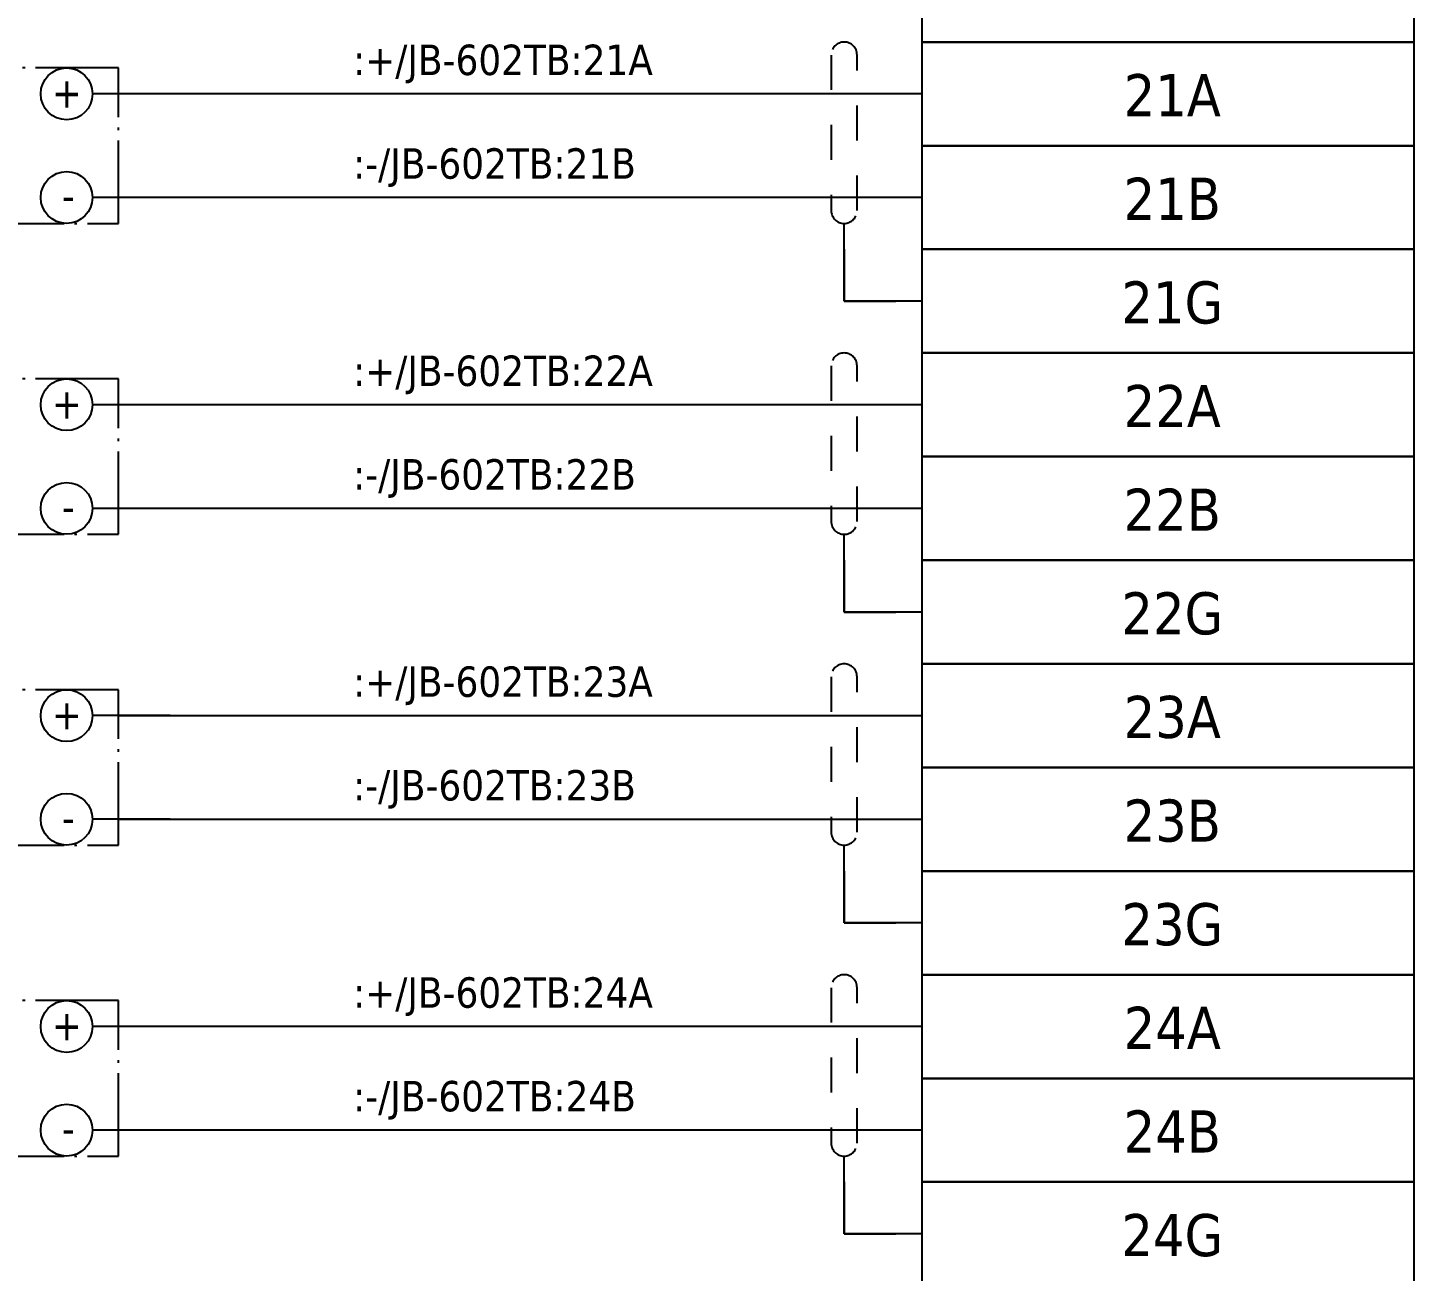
# Model space of a CAD drawing. Header units: millimetres. Extents: x 0 to 1792788, y -13 to 262234.
# Drawn here: x 37.5 to 91, y 151.6 to 199.6 of the extents above; entities that cross this region are included whole.
import ezdxf
from ezdxf.enums import TextEntityAlignment as Align

# ---------------------------------------------------------------- set-up
doc = ezdxf.new("R2010")
doc.units = ezdxf.units.MM
doc.linetypes.add('EPL_DASH', pattern=[1, 0.5, -0.5])
doc.linetypes.add('EPL_DASHDOT', pattern=[1, 0.8, -0.1, 0, -0.1])
for name, color, linetype, lineweight in [('EPLAN300', 5, 'Continuous', 25), ('EPLAN302', 5, 'Continuous', 25), ('EPLAN307', 134, 'EPL_DASHDOT', 25), ('EPLAN311', 7, 'Continuous', 25), ('EPLAN314', 5, 'EPL_DASH', 25), ('EPLAN400', 5, 'Continuous', 35), ('EPLAN405', 7, 'Continuous', 25), ('EPLAN421', 5, 'Continuous', 35), ('EPLAN433', 251, 'Continuous', 35), ('EPLAN500', 7, 'Continuous', 35), ('EPLAN501', 7, 'Continuous', 35), ('EPLAN502', 7, 'Continuous', 35), ('EPLAN503', 7, 'Continuous', 35), ('EPLAN504', 7, 'Continuous', 35), ('EPLAN546', 1, 'Continuous', 25)]:
    doc.layers.add(name, color=color, linetype=linetype, lineweight=lineweight)
doc.styles.add('Tahoma', font='')
doc.styles.get('Tahoma').set_extended_font_data('Tahoma')

# ---------------------------------------------------------------- blocks, each defined once
blk = doc.blocks.new('EPLSYM_LibrarySPECIAL_en_US_Symbol427_Variant5_Placement1_6')
at = {"layer": 'EPLAN421', "color": 5, "style": 'Tahoma'}
for tag, p in [('17_20029[1]', (-0.9525, 3.335)), ('17_20029[2]', (20.0025, 3.335))]:
    blk.add_attdef(tag, text='', height=1.1739, dxfattribs=at).set_placement(p, align=Align.BOTTOM_RIGHT)
at = {"layer": 'EPLAN433', "color": 251, "style": 'Tahoma'}
blk.add_attdef('17_20406_1', text='', height=1.6254, dxfattribs=at).set_placement((0.9525, 1.5875), align=Align.BOTTOM_RIGHT)
blk.add_attdef('17_20406', text='', height=1.6254, dxfattribs=at).set_placement((0.9525, 1.5875), align=Align.BOTTOM_LEFT)
blk = doc.blocks.new('EPLSYM_LibrarySPECIAL_en_US_Symbol427_Variant5_Placement1_7')
at = {"layer": 'EPLAN421', "color": 5, "style": 'Tahoma'}
for tag, p in [('17_20029[1]', (-0.9525, 3.335)), ('17_20029[2]', (20.0025, 3.335))]:
    blk.add_attdef(tag, text='', height=1.1739, dxfattribs=at).set_placement(p, align=Align.BOTTOM_RIGHT)
at = {"layer": 'EPLAN433', "color": 251, "style": 'Tahoma'}
blk.add_attdef('17_20406_1', text='', height=1.6254, dxfattribs=at).set_placement((0.9525, 1.5875), align=Align.BOTTOM_RIGHT)
blk.add_attdef('17_20406', text='', height=1.6254, dxfattribs=at).set_placement((0.9525, 1.5875), align=Align.BOTTOM_LEFT)
blk = doc.blocks.new('EPLSYM_LibrarySPECIAL_en_US_Symbol427_Variant5_Placement1_8')
at = {"layer": 'EPLAN421', "color": 5, "style": 'Tahoma'}
for tag, p in [('17_20029[1]', (-0.9525, 3.335)), ('17_20029[2]', (20.0025, 3.335))]:
    blk.add_attdef(tag, text='', height=1.1739, dxfattribs=at).set_placement(p, align=Align.BOTTOM_RIGHT)
at = {"layer": 'EPLAN433', "color": 251, "style": 'Tahoma'}
blk.add_attdef('17_20406_1', text='', height=1.6254, dxfattribs=at).set_placement((0.9525, 1.5875), align=Align.BOTTOM_RIGHT)
blk.add_attdef('17_20406', text='', height=1.6254, dxfattribs=at).set_placement((0.9525, 1.5875), align=Align.BOTTOM_LEFT)
blk = doc.blocks.new('EPLSYM_LibrarySPECIAL_en_US_Symbol427_Variant5_Placement1_9')
at = {"layer": 'EPLAN421', "color": 5, "style": 'Tahoma'}
for tag, p in [('17_20029[1]', (-0.9525, 3.335)), ('17_20029[2]', (20.0025, 3.335))]:
    blk.add_attdef(tag, text='', height=1.1739, dxfattribs=at).set_placement(p, align=Align.BOTTOM_RIGHT)
at = {"layer": 'EPLAN433', "color": 251, "style": 'Tahoma'}
blk.add_attdef('17_20406_1', text='', height=1.6254, dxfattribs=at).set_placement((0.9525, 1.5875), align=Align.BOTTOM_RIGHT)
blk.add_attdef('17_20406', text='', height=1.6254, dxfattribs=at).set_placement((0.9525, 1.5875), align=Align.BOTTOM_LEFT)
blk = doc.blocks.new('EPLSYM_LibrarySPECIAL_Symbol2_Variant0_Placement1_3')
at = {"layer": 'EPLAN307', "lineweight": 25, "ltscale": 4}
blk.add_lwpolyline([(0, -6), (34, -6), (34, 0), (0, 0)], close=True, dxfattribs=at)
at = {"layer": 'EPLAN400', "color": 5, "style": 'Tahoma'}
blk.add_attdef('88_20010', text='', height=2.2575, dxfattribs=at).set_placement((-1.5, -0.9515), align=Align.TOP_RIGHT)
at = {"layer": 'EPLAN500', "color": 7, "style": 'Tahoma'}
blk.add_attdef('88_20027', text='', height=1.6254, dxfattribs=at).set_placement((-1.5, -4.57508), align=Align.TOP_RIGHT)
at = {"layer": 'EPLAN501', "color": 7, "style": 'Tahoma'}
blk.add_attdef('88_20011', text='', height=1.6254, dxfattribs=at).set_placement((-1.5, -9.97508), align=Align.TOP_RIGHT)
at = {"layer": 'EPLAN502', "color": 7, "style": 'Tahoma'}
blk.add_attdef('88_20025', text='', height=1.6254, dxfattribs=at).set_placement((-1.5, -12.67508), align=Align.TOP_RIGHT)
at = {"layer": 'EPLAN503', "color": 7, "style": 'Tahoma'}
blk.add_attdef('88_20024', text='', height=1.6254, dxfattribs=at).set_placement((-1.5, -15.37508), align=Align.TOP_RIGHT)
at = {"layer": 'EPLAN504', "color": 7, "style": 'Tahoma'}
blk.add_attdef('88_20901[1]', text='', height=1.6254, dxfattribs=at).set_placement((-1.5, -7.27508), align=Align.TOP_RIGHT)
blk = doc.blocks.new('EPLSYM_LibrarySPECIAL_Symbol17_Variant3_Placement1')
at = {"layer": 'EPLAN302', "lineweight": 25, "ltscale": 4}
blk.add_line((4, 0), (1, 0), dxfattribs=at)
blk.add_circle((0, 0), 1, dxfattribs=at)
at = {"layer": 'EPLAN421', "color": 5, "style": 'Tahoma'}
blk.add_attdef('17_20039', text='', height=1.174, dxfattribs=at).set_placement((3, 1), align=Align.BOTTOM_RIGHT)
blk = doc.blocks.new('EPLSYM_LibrarySPECIAL_Symbol2_Variant0_Placement1_4')
at = {"layer": 'EPLAN307', "lineweight": 25, "ltscale": 4}
blk.add_lwpolyline([(0, -6), (34, -6), (34, 0), (0, 0)], close=True, dxfattribs=at)
at = {"layer": 'EPLAN400', "color": 5, "style": 'Tahoma'}
blk.add_attdef('88_20010', text='', height=2.2575, dxfattribs=at).set_placement((-1.5, -0.9515), align=Align.TOP_RIGHT)
at = {"layer": 'EPLAN500', "color": 7, "style": 'Tahoma'}
blk.add_attdef('88_20027', text='', height=1.6254, dxfattribs=at).set_placement((-1.5, -4.57508), align=Align.TOP_RIGHT)
at = {"layer": 'EPLAN501', "color": 7, "style": 'Tahoma'}
blk.add_attdef('88_20011', text='', height=1.6254, dxfattribs=at).set_placement((-1.5, -9.97508), align=Align.TOP_RIGHT)
at = {"layer": 'EPLAN502', "color": 7, "style": 'Tahoma'}
blk.add_attdef('88_20025', text='', height=1.6254, dxfattribs=at).set_placement((-1.5, -12.67508), align=Align.TOP_RIGHT)
at = {"layer": 'EPLAN503', "color": 7, "style": 'Tahoma'}
blk.add_attdef('88_20024', text='', height=1.6254, dxfattribs=at).set_placement((-1.5, -15.37508), align=Align.TOP_RIGHT)
at = {"layer": 'EPLAN504', "color": 7, "style": 'Tahoma'}
blk.add_attdef('88_20901[1]', text='', height=1.6254, dxfattribs=at).set_placement((-1.5, -7.27508), align=Align.TOP_RIGHT)
blk = doc.blocks.new('EPLSYM_LibrarySPECIAL_Symbol2_Variant0_Placement1_5')
at = {"layer": 'EPLAN307', "lineweight": 25, "ltscale": 4}
blk.add_lwpolyline([(0, -6), (34, -6), (34, 0), (0, 0)], close=True, dxfattribs=at)
at = {"layer": 'EPLAN400', "color": 5, "style": 'Tahoma'}
blk.add_attdef('88_20010', text='', height=2.2575, dxfattribs=at).set_placement((-1.5, -0.9515), align=Align.TOP_RIGHT)
at = {"layer": 'EPLAN500', "color": 7, "style": 'Tahoma'}
blk.add_attdef('88_20027', text='', height=1.6254, dxfattribs=at).set_placement((-1.5, -4.57508), align=Align.TOP_RIGHT)
at = {"layer": 'EPLAN501', "color": 7, "style": 'Tahoma'}
blk.add_attdef('88_20011', text='', height=1.6254, dxfattribs=at).set_placement((-1.5, -9.97508), align=Align.TOP_RIGHT)
at = {"layer": 'EPLAN502', "color": 7, "style": 'Tahoma'}
blk.add_attdef('88_20025', text='', height=1.6254, dxfattribs=at).set_placement((-1.5, -12.67508), align=Align.TOP_RIGHT)
at = {"layer": 'EPLAN503', "color": 7, "style": 'Tahoma'}
blk.add_attdef('88_20024', text='', height=1.6254, dxfattribs=at).set_placement((-1.5, -15.37508), align=Align.TOP_RIGHT)
at = {"layer": 'EPLAN504', "color": 7, "style": 'Tahoma'}
blk.add_attdef('88_20901[1]', text='', height=1.6254, dxfattribs=at).set_placement((-1.5, -7.27508), align=Align.TOP_RIGHT)
blk = doc.blocks.new('EPLSYM_LibrarySPECIAL_en_US_Symbol427_Variant5_Placement1_12')
at = {"layer": 'EPLAN421', "color": 5, "style": 'Tahoma'}
for tag, p in [('17_20029[1]', (-0.9525, 3.335)), ('17_20029[2]', (20.0025, 3.335))]:
    blk.add_attdef(tag, text='', height=1.1739, dxfattribs=at).set_placement(p, align=Align.BOTTOM_RIGHT)
at = {"layer": 'EPLAN433', "color": 251, "style": 'Tahoma'}
blk.add_attdef('17_20406_1', text='', height=1.6254, dxfattribs=at).set_placement((0.9525, 1.5875), align=Align.BOTTOM_RIGHT)
blk.add_attdef('17_20406', text='', height=1.6254, dxfattribs=at).set_placement((0.9525, 1.5875), align=Align.BOTTOM_LEFT)
blk = doc.blocks.new('EPLSYM_LibrarySPECIAL_en_US_Symbol427_Variant5_Placement1_13')
at = {"layer": 'EPLAN421', "color": 5, "style": 'Tahoma'}
for tag, p in [('17_20029[1]', (-0.9525, 3.335)), ('17_20029[2]', (20.0025, 3.335))]:
    blk.add_attdef(tag, text='', height=1.1739, dxfattribs=at).set_placement(p, align=Align.BOTTOM_RIGHT)
at = {"layer": 'EPLAN433', "color": 251, "style": 'Tahoma'}
blk.add_attdef('17_20406_1', text='', height=1.6254, dxfattribs=at).set_placement((0.9525, 1.5875), align=Align.BOTTOM_RIGHT)
blk.add_attdef('17_20406', text='', height=1.6254, dxfattribs=at).set_placement((0.9525, 1.5875), align=Align.BOTTOM_LEFT)
blk = doc.blocks.new('EPLSYM_LibrarySPECIAL_en_US_Symbol427_Variant5_Placement1_14')
at = {"layer": 'EPLAN421', "color": 5, "style": 'Tahoma'}
for tag, p in [('17_20029[1]', (-0.9525, 3.335)), ('17_20029[2]', (20.0025, 3.335))]:
    blk.add_attdef(tag, text='', height=1.1739, dxfattribs=at).set_placement(p, align=Align.BOTTOM_RIGHT)
at = {"layer": 'EPLAN433', "color": 251, "style": 'Tahoma'}
blk.add_attdef('17_20406_1', text='', height=1.6254, dxfattribs=at).set_placement((0.9525, 1.5875), align=Align.BOTTOM_RIGHT)
blk.add_attdef('17_20406', text='', height=1.6254, dxfattribs=at).set_placement((0.9525, 1.5875), align=Align.BOTTOM_LEFT)
blk = doc.blocks.new('EPLSYM_LibrarySPECIAL_en_US_Symbol427_Variant5_Placement1_15')
at = {"layer": 'EPLAN421', "color": 5, "style": 'Tahoma'}
for tag, p in [('17_20029[1]', (-0.9525, 3.335)), ('17_20029[2]', (20.0025, 3.335))]:
    blk.add_attdef(tag, text='', height=1.1739, dxfattribs=at).set_placement(p, align=Align.BOTTOM_RIGHT)
at = {"layer": 'EPLAN433', "color": 251, "style": 'Tahoma'}
blk.add_attdef('17_20406_1', text='', height=1.6254, dxfattribs=at).set_placement((0.9525, 1.5875), align=Align.BOTTOM_RIGHT)
blk.add_attdef('17_20406', text='', height=1.6254, dxfattribs=at).set_placement((0.9525, 1.5875), align=Align.BOTTOM_LEFT)
blk = doc.blocks.new('EPLSYM_LibrarySPECIAL_Symbol2_Variant0_Placement1_6')
at = {"layer": 'EPLAN307', "lineweight": 25, "ltscale": 4}
blk.add_lwpolyline([(0, -6), (34, -6), (34, 0), (0, 0)], close=True, dxfattribs=at)
at = {"layer": 'EPLAN400', "color": 5, "style": 'Tahoma'}
blk.add_attdef('88_20010', text='', height=2.2575, dxfattribs=at).set_placement((-1.5, -0.9515), align=Align.TOP_RIGHT)
at = {"layer": 'EPLAN500', "color": 7, "style": 'Tahoma'}
blk.add_attdef('88_20027', text='', height=1.6254, dxfattribs=at).set_placement((-1.5, -4.57508), align=Align.TOP_RIGHT)
at = {"layer": 'EPLAN501', "color": 7, "style": 'Tahoma'}
blk.add_attdef('88_20011', text='', height=1.6254, dxfattribs=at).set_placement((-1.5, -9.97508), align=Align.TOP_RIGHT)
at = {"layer": 'EPLAN502', "color": 7, "style": 'Tahoma'}
blk.add_attdef('88_20025', text='', height=1.6254, dxfattribs=at).set_placement((-1.5, -12.67508), align=Align.TOP_RIGHT)
at = {"layer": 'EPLAN503', "color": 7, "style": 'Tahoma'}
blk.add_attdef('88_20024', text='', height=1.6254, dxfattribs=at).set_placement((-1.5, -15.37508), align=Align.TOP_RIGHT)
at = {"layer": 'EPLAN504', "color": 7, "style": 'Tahoma'}
blk.add_attdef('88_20901[1]', text='', height=1.6254, dxfattribs=at).set_placement((-1.5, -7.27508), align=Align.TOP_RIGHT)
blk = doc.blocks.new('EPLSYM_LibrarySPECIAL_en_US_Symbol427_Variant5_Placement1_74')
at = {"layer": 'EPLAN421', "color": 5, "style": 'Tahoma'}
for tag, p in [('17_20029[1]', (-0.9525, 3.335)), ('17_20029[2]', (20.0025, 3.335))]:
    blk.add_attdef(tag, text='', height=1.1739, dxfattribs=at).set_placement(p, align=Align.BOTTOM_RIGHT)
at = {"layer": 'EPLAN433', "color": 251, "style": 'Tahoma'}
blk.add_attdef('17_20406_1', text='', height=1.6254, dxfattribs=at).set_placement((0.9525, 1.5875), align=Align.BOTTOM_RIGHT)
blk.add_attdef('17_20406', text='', height=1.6254, dxfattribs=at).set_placement((0.9525, 1.5875), align=Align.BOTTOM_LEFT)
blk = doc.blocks.new('EPLSYM_LibrarySPECIAL_en_US_Symbol427_Variant5_Placement1_75')
at = {"layer": 'EPLAN421', "color": 5, "style": 'Tahoma'}
for tag, p in [('17_20029[1]', (-0.9525, 3.335)), ('17_20029[2]', (20.0025, 3.335))]:
    blk.add_attdef(tag, text='', height=1.1739, dxfattribs=at).set_placement(p, align=Align.BOTTOM_RIGHT)
at = {"layer": 'EPLAN433', "color": 251, "style": 'Tahoma'}
blk.add_attdef('17_20406_1', text='', height=1.6254, dxfattribs=at).set_placement((0.9525, 1.5875), align=Align.BOTTOM_RIGHT)
blk.add_attdef('17_20406', text='', height=1.6254, dxfattribs=at).set_placement((0.9525, 1.5875), align=Align.BOTTOM_LEFT)
blk = doc.blocks.new('EPLSYM_LibrarySPECIAL_en_US_Symbol427_Variant5_Placement1_76')
at = {"layer": 'EPLAN421', "color": 5, "style": 'Tahoma'}
for tag, p in [('17_20029[1]', (-0.9525, 3.335)), ('17_20029[2]', (20.0025, 3.335))]:
    blk.add_attdef(tag, text='', height=1.1739, dxfattribs=at).set_placement(p, align=Align.BOTTOM_RIGHT)
at = {"layer": 'EPLAN433', "color": 251, "style": 'Tahoma'}
blk.add_attdef('17_20406_1', text='', height=1.6254, dxfattribs=at).set_placement((0.9525, 1.5875), align=Align.BOTTOM_RIGHT)
blk.add_attdef('17_20406', text='', height=1.6254, dxfattribs=at).set_placement((0.9525, 1.5875), align=Align.BOTTOM_LEFT)
blk = doc.blocks.new('EPLSYM_LibrarySPECIAL_en_US_Symbol427_Variant5_Placement1_77')
at = {"layer": 'EPLAN421', "color": 5, "style": 'Tahoma'}
for tag, p in [('17_20029[1]', (-0.9525, 3.335)), ('17_20029[2]', (20.0025, 3.335))]:
    blk.add_attdef(tag, text='', height=1.1739, dxfattribs=at).set_placement(p, align=Align.BOTTOM_RIGHT)
at = {"layer": 'EPLAN433', "color": 251, "style": 'Tahoma'}
blk.add_attdef('17_20406_1', text='', height=1.6254, dxfattribs=at).set_placement((0.9525, 1.5875), align=Align.BOTTOM_RIGHT)
blk.add_attdef('17_20406', text='', height=1.6254, dxfattribs=at).set_placement((0.9525, 1.5875), align=Align.BOTTOM_LEFT)
blk = doc.blocks.new('EPLSYM_LibrarySPECIAL_Symbol5_Variant1_Placement1_4')
at = {"layer": 'EPLAN314', "ltscale": 2.7}
for p, q in [((-0.5, 6.5), (-0.5, 0.5)), ((0.5, 0.5), (0.5, 6.5))]:
    blk.add_line(p, q, dxfattribs=at)
for centre, start, end in [((0, 6.5), 0, 180), ((0, 0.5), 180, 0)]:
    blk.add_arc(centre, 0.5, start, end, dxfattribs=at)
blk = doc.blocks.new('EPLSYM_LibrarySPECIAL_Symbol5_Variant1_Placement1_5')
at = {"layer": 'EPLAN314', "ltscale": 2.7}
for p, q in [((-0.5, 6.5), (-0.5, 0.5)), ((0.5, 0.5), (0.5, 6.5))]:
    blk.add_line(p, q, dxfattribs=at)
for centre, start, end in [((0, 6.5), 0, 180), ((0, 0.5), 180, 0)]:
    blk.add_arc(centre, 0.5, start, end, dxfattribs=at)
blk = doc.blocks.new('EPLSYM_LibrarySPECIAL_Symbol5_Variant1_Placement1_6')
at = {"layer": 'EPLAN314', "ltscale": 2.7}
for p, q in [((-0.5, 6.5), (-0.5, 0.5)), ((0.5, 0.5), (0.5, 6.5))]:
    blk.add_line(p, q, dxfattribs=at)
for centre, start, end in [((0, 6.5), 0, 180), ((0, 0.5), 180, 0)]:
    blk.add_arc(centre, 0.5, start, end, dxfattribs=at)
blk = doc.blocks.new('EPLSYM_LibrarySPECIAL_Symbol5_Variant1_Placement1_7')
at = {"layer": 'EPLAN314', "ltscale": 2.7}
for p, q in [((-0.5, 6.5), (-0.5, 0.5)), ((0.5, 0.5), (0.5, 6.5))]:
    blk.add_line(p, q, dxfattribs=at)
for centre, start, end in [((0, 6.5), 0, 180), ((0, 0.5), 180, 0)]:
    blk.add_arc(centre, 0.5, start, end, dxfattribs=at)
blk = doc.blocks.new('EPLSYM_LibrarySPECIAL_Symbol308_Variant0_Placement0')
at = {"layer": 'EPLAN405', "color": 7, "style": 'Tahoma'}
for tag, p in [('17_31011', (1.5, 6.35)), ('17_31002', (1.5, 0.5))]:
    blk.add_attdef(tag, text='', height=1.174, dxfattribs=at).set_placement(p, align=Align.BOTTOM_LEFT)
for tag, p in [('17_31004', (1.5, 4.4)), ('17_31003', (1.5, 2.45))]:
    blk.add_attdef(tag, p, '', height=1.174, dxfattribs=at)

msp = doc.modelspace()

# ---------------------------------------------------------------- linework, layer by layer
at = {"layer": 'EPLAN300', "lineweight": 25, "ltscale": 4}
for points in [[(72, 199), (91, 199), (91, 203), (72, 203)], [(72, 195), (91, 195), (91, 199), (72, 199)], [(72, 191), (91, 191), (91, 195), (72, 195)], [(72, 187), (91, 187), (91, 191), (72, 191)], [(72, 183), (91, 183), (91, 187), (72, 187)], [(72, 179), (91, 179), (91, 183), (72, 183)], [(72, 175), (91, 175), (91, 179), (72, 179)], [(72, 171), (91, 171), (91, 175), (72, 175)], [(72, 167), (91, 167), (91, 171), (72, 171)], [(72, 163), (91, 163), (91, 167), (72, 167)], [(72, 159), (91, 159), (91, 163), (72, 163)], [(72, 155), (91, 155), (91, 159), (72, 159)], [(72, 151), (91, 151), (91, 155), (72, 155)]]:
    msp.add_lwpolyline(points, close=True, dxfattribs=at)
at = {"layer": 'EPLAN311', "ltscale": 4}
for p, q in [((72, 197), (41, 197)), ((72, 193), (41, 193)), ((72, 185), (41, 185)), ((72, 181), (41, 181)), ((41, 173), (72, 173)), ((41, 169), (72, 169)), ((72, 161), (41, 161)), ((72, 157), (41, 157))]:
    msp.add_line(p, q, dxfattribs=at)
at = {"layer": 'EPLAN311', "color": 1, "linetype": 'Continuous', "lineweight": 25, "ltscale": 4}
for p, q in [((69, 191), (69, 189)), ((69, 189), (71, 189)), ((69, 179), (69, 177)), ((69, 177), (71, 177)), ((69, 167), (69, 165)), ((69, 165), (71, 165)), ((69, 155), (69, 153)), ((69, 153), (71, 153))]:
    msp.add_line(p, q, dxfattribs=at)
at = {"layer": 'EPLAN546', "ltscale": 4}
for p, q in [((69, 189), (69, 192)), ((72, 189), (69, 189)), ((69, 177), (69, 180)), ((72, 177), (69, 177)), ((69, 165), (69, 168)), ((72, 165), (69, 165)), ((69, 153), (69, 156)), ((72, 153), (69, 153))]:
    msp.add_line(p, q, dxfattribs=at)

# ---------------------------------------------------------------- block references
ref = msp.add_blockref('EPLSYM_LibrarySPECIAL_Symbol308_Variant0_Placement0', (50, 197))
ref.add_attrib('17_31011', ':+/JB-602TB:21A', dxfattribs={"layer": 'EPLAN405', "color": 7, "height": 1.1739, "style": 'Tahoma'}).set_placement((50.055, 197.374), align=Align.BOTTOM_LEFT)
for name, p in [('EPLSYM_LibrarySPECIAL_Symbol5_Variant1_Placement1_4', (69, 192)), ('EPLSYM_LibrarySPECIAL_Symbol2_Variant0_Placement1_3', (7, 198)), ('EPLSYM_LibrarySPECIAL_Symbol5_Variant1_Placement1_5', (69, 180)), ('EPLSYM_LibrarySPECIAL_Symbol2_Variant0_Placement1_4', (7, 186)), ('EPLSYM_LibrarySPECIAL_Symbol5_Variant1_Placement1_6', (69, 168)), ('EPLSYM_LibrarySPECIAL_Symbol2_Variant0_Placement1_5', (7, 174)), ('EPLSYM_LibrarySPECIAL_Symbol5_Variant1_Placement1_7', (69, 156)), ('EPLSYM_LibrarySPECIAL_Symbol2_Variant0_Placement1_6', (7, 162))]:
    msp.add_blockref(name, p)
ref = msp.add_blockref('EPLSYM_LibrarySPECIAL_Symbol17_Variant3_Placement1', (39, 197))
ref.add_attrib('17_20039', '+', dxfattribs={"layer": 'EPLAN421', "color": 5, "height": 1.174, "style": 'Tahoma'}).set_placement((39.591, 196.117), align=Align.BOTTOM_RIGHT)
ref = msp.add_blockref('EPLSYM_LibrarySPECIAL_en_US_Symbol427_Variant5_Placement1_6', (72, 197))
ref.add_attrib('17_20011', '21A', dxfattribs={"layer": 'EPLAN501', "color": 7, "height": 1.6254, "style": 'Tahoma'}).set_placement((81.661, 195.65), align=Align.BOTTOM_CENTER)
ref = msp.add_blockref('EPLSYM_LibrarySPECIAL_Symbol308_Variant0_Placement0', (50, 193))
ref.add_attrib('17_31011', ':-/JB-602TB:21B', dxfattribs={"layer": 'EPLAN405', "color": 7, "height": 1.1739, "style": 'Tahoma'}).set_placement((50.055, 193.374), align=Align.BOTTOM_LEFT)
ref = msp.add_blockref('EPLSYM_LibrarySPECIAL_Symbol17_Variant3_Placement1', (39, 193))
ref.add_attrib('17_20039', '-', dxfattribs={"layer": 'EPLAN421', "color": 5, "height": 1.174, "style": 'Tahoma'}).set_placement((39.316, 192.132), align=Align.BOTTOM_RIGHT)
ref = msp.add_blockref('EPLSYM_LibrarySPECIAL_en_US_Symbol427_Variant5_Placement1_7', (72, 193))
ref.add_attrib('17_20011', '21B', dxfattribs={"layer": 'EPLAN501', "color": 7, "height": 1.6254, "style": 'Tahoma'}).set_placement((81.661, 191.65), align=Align.BOTTOM_CENTER)
ref = msp.add_blockref('EPLSYM_LibrarySPECIAL_en_US_Symbol427_Variant5_Placement1_74', (72, 189))
ref.add_attrib('17_20011', '21G', dxfattribs={"layer": 'EPLAN501', "color": 7, "height": 1.6254, "style": 'Tahoma'}).set_placement((81.661, 187.65), align=Align.BOTTOM_CENTER)
ref = msp.add_blockref('EPLSYM_LibrarySPECIAL_Symbol308_Variant0_Placement0', (50, 185))
ref.add_attrib('17_31011', ':+/JB-602TB:22A', dxfattribs={"layer": 'EPLAN405', "color": 7, "height": 1.1739, "style": 'Tahoma'}).set_placement((50.055, 185.374), align=Align.BOTTOM_LEFT)
ref = msp.add_blockref('EPLSYM_LibrarySPECIAL_Symbol17_Variant3_Placement1', (39, 185))
ref.add_attrib('17_20039', '+', dxfattribs={"layer": 'EPLAN421', "color": 5, "height": 1.174, "style": 'Tahoma'}).set_placement((39.591, 184.117), align=Align.BOTTOM_RIGHT)
ref = msp.add_blockref('EPLSYM_LibrarySPECIAL_en_US_Symbol427_Variant5_Placement1_8', (72, 185))
ref.add_attrib('17_20011', '22A', dxfattribs={"layer": 'EPLAN501', "color": 7, "height": 1.6254, "style": 'Tahoma'}).set_placement((81.661, 183.65), align=Align.BOTTOM_CENTER)
ref = msp.add_blockref('EPLSYM_LibrarySPECIAL_Symbol308_Variant0_Placement0', (50, 181))
ref.add_attrib('17_31011', ':-/JB-602TB:22B', dxfattribs={"layer": 'EPLAN405', "color": 7, "height": 1.1739, "style": 'Tahoma'}).set_placement((50.055, 181.374), align=Align.BOTTOM_LEFT)
ref = msp.add_blockref('EPLSYM_LibrarySPECIAL_Symbol17_Variant3_Placement1', (39, 181))
ref.add_attrib('17_20039', '-', dxfattribs={"layer": 'EPLAN421', "color": 5, "height": 1.174, "style": 'Tahoma'}).set_placement((39.316, 180.132), align=Align.BOTTOM_RIGHT)
ref = msp.add_blockref('EPLSYM_LibrarySPECIAL_en_US_Symbol427_Variant5_Placement1_9', (72, 181))
ref.add_attrib('17_20011', '22B', dxfattribs={"layer": 'EPLAN501', "color": 7, "height": 1.6254, "style": 'Tahoma'}).set_placement((81.661, 179.65), align=Align.BOTTOM_CENTER)
ref = msp.add_blockref('EPLSYM_LibrarySPECIAL_en_US_Symbol427_Variant5_Placement1_75', (72, 177))
ref.add_attrib('17_20011', '22G', dxfattribs={"layer": 'EPLAN501', "color": 7, "height": 1.6254, "style": 'Tahoma'}).set_placement((81.661, 175.65), align=Align.BOTTOM_CENTER)
ref = msp.add_blockref('EPLSYM_LibrarySPECIAL_Symbol308_Variant0_Placement0', (50, 173))
ref.add_attrib('17_31011', ':+/JB-602TB:23A', dxfattribs={"layer": 'EPLAN405', "color": 7, "height": 1.1739, "style": 'Tahoma'}).set_placement((50.055, 173.374), align=Align.BOTTOM_LEFT)
ref = msp.add_blockref('EPLSYM_LibrarySPECIAL_Symbol17_Variant3_Placement1', (39, 173))
ref.add_attrib('17_20039', '+', dxfattribs={"layer": 'EPLAN421', "color": 5, "height": 1.174, "style": 'Tahoma'}).set_placement((39.591, 172.117), align=Align.BOTTOM_RIGHT)
ref = msp.add_blockref('EPLSYM_LibrarySPECIAL_en_US_Symbol427_Variant5_Placement1_12', (72, 173))
ref.add_attrib('17_20011', '23A', dxfattribs={"layer": 'EPLAN501', "color": 7, "height": 1.6254, "style": 'Tahoma'}).set_placement((81.661, 171.65), align=Align.BOTTOM_CENTER)
ref = msp.add_blockref('EPLSYM_LibrarySPECIAL_Symbol308_Variant0_Placement0', (50, 169))
ref.add_attrib('17_31011', ':-/JB-602TB:23B', dxfattribs={"layer": 'EPLAN405', "color": 7, "height": 1.1739, "style": 'Tahoma'}).set_placement((50.055, 169.374), align=Align.BOTTOM_LEFT)
ref = msp.add_blockref('EPLSYM_LibrarySPECIAL_Symbol17_Variant3_Placement1', (39, 169))
ref.add_attrib('17_20039', '-', dxfattribs={"layer": 'EPLAN421', "color": 5, "height": 1.174, "style": 'Tahoma'}).set_placement((39.316, 168.132), align=Align.BOTTOM_RIGHT)
ref = msp.add_blockref('EPLSYM_LibrarySPECIAL_en_US_Symbol427_Variant5_Placement1_13', (72, 169))
ref.add_attrib('17_20011', '23B', dxfattribs={"layer": 'EPLAN501', "color": 7, "height": 1.6254, "style": 'Tahoma'}).set_placement((81.661, 167.65), align=Align.BOTTOM_CENTER)
ref = msp.add_blockref('EPLSYM_LibrarySPECIAL_en_US_Symbol427_Variant5_Placement1_76', (72, 165))
ref.add_attrib('17_20011', '23G', dxfattribs={"layer": 'EPLAN501', "color": 7, "height": 1.6254, "style": 'Tahoma'}).set_placement((81.661, 163.65), align=Align.BOTTOM_CENTER)
ref = msp.add_blockref('EPLSYM_LibrarySPECIAL_Symbol308_Variant0_Placement0', (50, 161))
ref.add_attrib('17_31011', ':+/JB-602TB:24A', dxfattribs={"layer": 'EPLAN405', "color": 7, "height": 1.1739, "style": 'Tahoma'}).set_placement((50.055, 161.374), align=Align.BOTTOM_LEFT)
ref = msp.add_blockref('EPLSYM_LibrarySPECIAL_Symbol17_Variant3_Placement1', (39, 161))
ref.add_attrib('17_20039', '+', dxfattribs={"layer": 'EPLAN421', "color": 5, "height": 1.174, "style": 'Tahoma'}).set_placement((39.591, 160.117), align=Align.BOTTOM_RIGHT)
ref = msp.add_blockref('EPLSYM_LibrarySPECIAL_en_US_Symbol427_Variant5_Placement1_14', (72, 161))
ref.add_attrib('17_20011', '24A', dxfattribs={"layer": 'EPLAN501', "color": 7, "height": 1.6254, "style": 'Tahoma'}).set_placement((81.661, 159.65), align=Align.BOTTOM_CENTER)
ref = msp.add_blockref('EPLSYM_LibrarySPECIAL_Symbol308_Variant0_Placement0', (50, 157))
ref.add_attrib('17_31011', ':-/JB-602TB:24B', dxfattribs={"layer": 'EPLAN405', "color": 7, "height": 1.1739, "style": 'Tahoma'}).set_placement((50.055, 157.374), align=Align.BOTTOM_LEFT)
ref = msp.add_blockref('EPLSYM_LibrarySPECIAL_Symbol17_Variant3_Placement1', (39, 157))
ref.add_attrib('17_20039', '-', dxfattribs={"layer": 'EPLAN421', "color": 5, "height": 1.174, "style": 'Tahoma'}).set_placement((39.316, 156.132), align=Align.BOTTOM_RIGHT)
ref = msp.add_blockref('EPLSYM_LibrarySPECIAL_en_US_Symbol427_Variant5_Placement1_15', (72, 157))
ref.add_attrib('17_20011', '24B', dxfattribs={"layer": 'EPLAN501', "color": 7, "height": 1.6254, "style": 'Tahoma'}).set_placement((81.661, 155.65), align=Align.BOTTOM_CENTER)
ref = msp.add_blockref('EPLSYM_LibrarySPECIAL_en_US_Symbol427_Variant5_Placement1_77', (72, 153))
ref.add_attrib('17_20011', '24G', dxfattribs={"layer": 'EPLAN501', "color": 7, "height": 1.6254, "style": 'Tahoma'}).set_placement((81.661, 151.65), align=Align.BOTTOM_CENTER)

doc.saveas('drawing.dxf')
